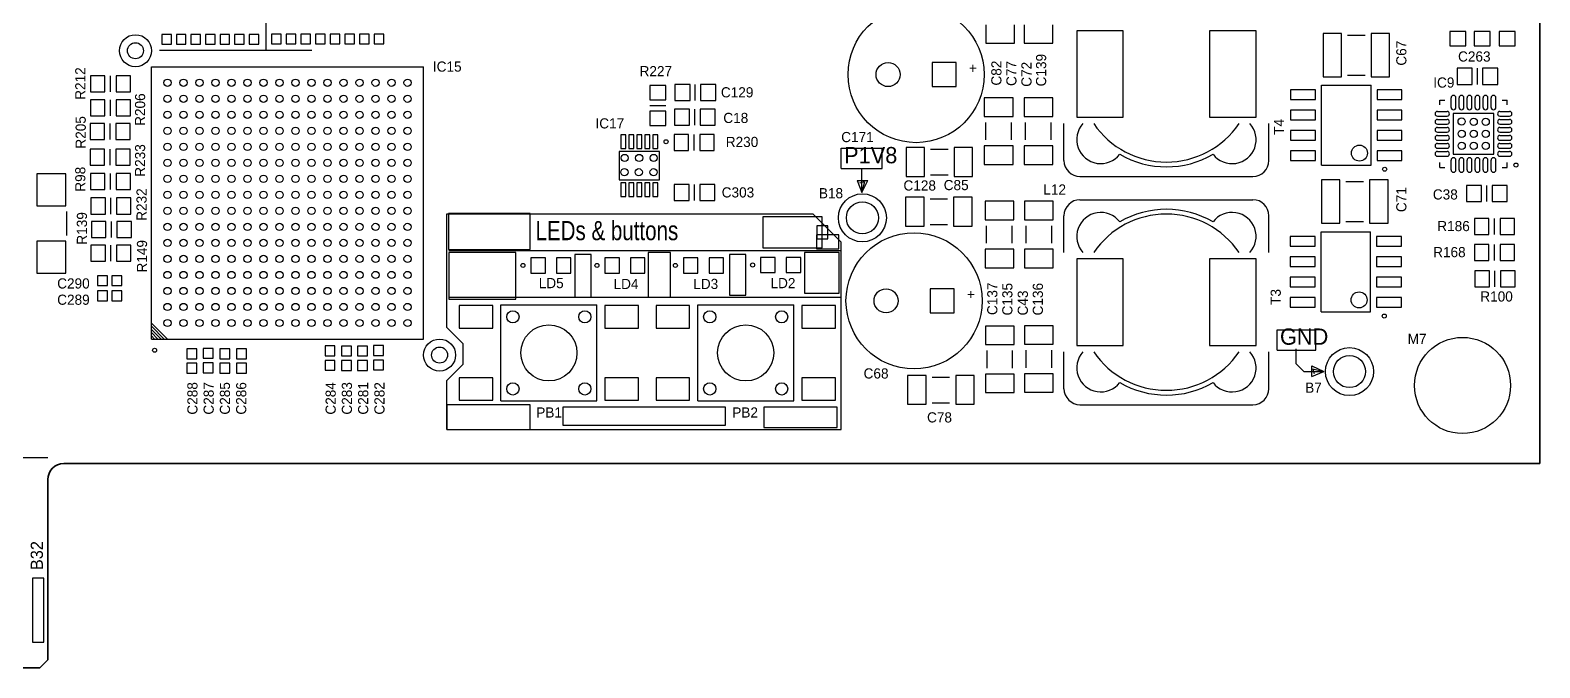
# Model space of a CAD drawing. Header units: millimetres. Extents: x -233 to 1, y -1 to 128.
# Drawn here: x -150.9 to -56.6, y 15.2 to 55 of the extents above; entities that cross this region are included whole.
import ezdxf

# ---------------------------------------------------------------- set-up
doc = ezdxf.new("R2010")
doc.units = ezdxf.units.MM
doc.header["$LTSCALE"] = 0.5
doc.layers.add('AM_2', color=141, linetype='Continuous', lineweight=35)
doc.layers.add('AM_2N', color=51, linetype='Continuous', lineweight=25)

msp = doc.modelspace()

# ---------------------------------------------------------------- linework, layer by layer
at = {"layer": 'AM_2'}
for p, q in [((-56.595, 27.961), (-56.595, 126.361)), ((-148.795, 27.961), (-56.595, 27.961)), ((-149.795, 15.711), (-149.795, 26.961)), ((-170.495, 15.211), (-150.295, 15.211)), ((-150.295, 15.211), (-149.795, 15.711))]:
    msp.add_line(p, q, dxfattribs=at)
msp.add_arc((-148.795, 26.961), 1, 90, 180, dxfattribs=at)
at = {"layer": 'AM_2N'}
for p, q in [((-136.156, 53.773), (-136.156, 60.377)), ((-142.079, 54.746), (-142.679, 54.746)), ((-142.679, 54.746), (-142.679, 54.146)), ((-142.079, 54.146), (-142.079, 54.746)), ((-141.169, 54.746), (-141.769, 54.746)), ((-141.769, 54.746), (-141.769, 54.146)), ((-141.169, 54.146), (-141.169, 54.746)), ((-140.258, 54.746), (-140.858, 54.746)), ((-140.858, 54.746), (-140.858, 54.146)), ((-140.258, 54.146), (-140.258, 54.746)), ((-139.348, 54.746), (-139.948, 54.746)), ((-139.948, 54.746), (-139.948, 54.146)), ((-139.348, 54.146), (-139.348, 54.746)), ((-138.438, 54.746), (-139.038, 54.746)), ((-139.038, 54.746), (-139.038, 54.146)), ((-138.438, 54.146), (-138.438, 54.746)), ((-137.528, 54.746), (-138.128, 54.746)), ((-138.128, 54.746), (-138.128, 54.146)), ((-137.528, 54.146), (-137.528, 54.746)), ((-136.618, 54.746), (-137.218, 54.746)), ((-137.218, 54.746), (-137.218, 54.146)), ((-136.618, 54.146), (-136.618, 54.746)), ((-135.221, 54.766), (-135.821, 54.766)), ((-135.821, 54.766), (-135.821, 54.166)), ((-135.221, 54.166), (-135.221, 54.766)), ((-134.305, 54.766), (-134.905, 54.766)), ((-134.905, 54.766), (-134.905, 54.166)), ((-134.305, 54.166), (-134.305, 54.766)), ((-133.389, 54.766), (-133.989, 54.766)), ((-133.989, 54.766), (-133.989, 54.166)), ((-133.389, 54.166), (-133.389, 54.766)), ((-132.473, 54.766), (-133.073, 54.766)), ((-133.073, 54.766), (-133.073, 54.166)), ((-132.473, 54.166), (-132.473, 54.766)), ((-131.556, 54.766), (-132.156, 54.766)), ((-132.156, 54.766), (-132.156, 54.166)), ((-131.556, 54.166), (-131.556, 54.766)), ((-130.64, 54.766), (-131.24, 54.766)), ((-131.24, 54.766), (-131.24, 54.166)), ((-130.64, 54.166), (-130.64, 54.766)), ((-129.724, 54.766), (-130.324, 54.766)), ((-130.324, 54.766), (-130.324, 54.166)), ((-129.724, 54.166), (-129.724, 54.766)), ((-128.808, 54.766), (-129.408, 54.766)), ((-129.408, 54.766), (-129.408, 54.166)), ((-128.808, 54.166), (-128.808, 54.766)), ((-91.201, 55.357), (-91.201, 54.207)), ((-89.401, 54.207), (-89.401, 55.357)), ((-88.814, 55.357), (-88.814, 54.207)), ((-87.014, 54.207), (-87.014, 55.357)), ((-82.619, 54.984), (-85.519, 54.984)), ((-85.519, 54.984), (-85.519, 49.584)), ((-82.619, 49.584), (-82.619, 54.984)), ((-74.319, 54.984), (-77.219, 54.984)), ((-77.219, 54.984), (-77.219, 49.584)), ((-74.319, 49.584), (-74.319, 54.984)), ((-68.976, 54.813), (-70.126, 54.813)), ((-70.126, 54.813), (-70.126, 52.113)), ((-68.976, 52.113), (-68.976, 54.813)), ((-68.601, 54.713), (-67.501, 54.713)), ((-65.976, 54.813), (-67.126, 54.813)), ((-67.126, 54.813), (-67.126, 52.113)), ((-65.976, 52.113), (-65.976, 54.813)), ((-61.219, 54.937), (-62.219, 54.937)), ((-62.219, 54.937), (-62.219, 54.037)), ((-61.219, 54.037), (-61.219, 54.937)), ((-59.694, 54.937), (-60.694, 54.937)), ((-60.694, 54.937), (-60.694, 54.037)), ((-59.694, 54.037), (-59.694, 54.937)), ((-58.136, 54.937), (-59.136, 54.937)), ((-59.136, 54.937), (-59.136, 54.037)), ((-58.136, 54.037), (-58.136, 54.937)), ((-142.811, 53.773), (-133.311, 53.773)), ((-142.679, 54.146), (-142.079, 54.146)), ((-141.769, 54.146), (-141.169, 54.146)), ((-140.858, 54.146), (-140.258, 54.146)), ((-139.948, 54.146), (-139.348, 54.146)), ((-139.038, 54.146), (-138.438, 54.146)), ((-138.128, 54.146), (-137.528, 54.146)), ((-137.218, 54.146), (-136.618, 54.146)), ((-135.821, 54.166), (-135.221, 54.166)), ((-134.905, 54.166), (-134.305, 54.166)), ((-133.989, 54.166), (-133.389, 54.166)), ((-133.073, 54.166), (-132.473, 54.166)), ((-132.156, 54.166), (-131.556, 54.166)), ((-131.24, 54.166), (-130.64, 54.166)), ((-130.324, 54.166), (-129.724, 54.166)), ((-129.408, 54.166), (-128.808, 54.166)), ((-91.201, 54.207), (-89.401, 54.207)), ((-88.814, 54.207), (-87.014, 54.207)), ((-62.219, 54.037), (-61.219, 54.037)), ((-60.694, 54.037), (-59.694, 54.037)), ((-59.136, 54.037), (-58.136, 54.037)), ((-93.059, 52.994), (-94.559, 52.994)), ((-94.559, 52.994), (-94.559, 51.494)), ((-93.059, 51.494), (-93.059, 52.994)), ((-147.126, 52.16), (-147.126, 51.16)), ((-146.226, 52.16), (-147.126, 52.16)), ((-146.226, 51.16), (-146.226, 52.16)), ((-145.876, 51.16), (-145.876, 52.16)), ((-145.526, 52.16), (-145.526, 51.16)), ((-144.626, 52.16), (-145.526, 52.16)), ((-144.626, 51.16), (-144.626, 52.16)), ((-143.323, 52.736), (-126.323, 52.736)), ((-143.323, 35.736), (-143.323, 52.736)), ((-126.323, 35.736), (-126.323, 52.736)), ((-70.126, 52.113), (-68.976, 52.113)), ((-68.601, 52.213), (-67.501, 52.213)), ((-67.126, 52.113), (-65.976, 52.113)), ((-61.765, 52.636), (-61.765, 51.636)), ((-60.815, 52.636), (-61.765, 52.636)), ((-60.815, 51.636), (-60.815, 52.636)), ((-60.49, 51.636), (-60.49, 52.636)), ((-60.165, 52.636), (-60.165, 51.636)), ((-59.215, 52.636), (-60.165, 52.636)), ((-59.215, 51.636), (-59.215, 52.636)), ((-147.126, 51.16), (-146.226, 51.16)), ((-145.526, 51.16), (-144.626, 51.16)), ((-111.188, 51.563), (-112.188, 51.563)), ((-112.188, 51.563), (-112.188, 50.663)), ((-111.188, 50.663), (-111.188, 51.563)), ((-109.676, 51.626), (-110.626, 51.626)), ((-110.626, 51.626), (-110.626, 50.626)), ((-109.676, 50.626), (-109.676, 51.626)), ((-109.351, 50.626), (-109.351, 51.626)), ((-108.076, 51.626), (-109.026, 51.626)), ((-109.026, 51.626), (-109.026, 50.626)), ((-108.076, 50.626), (-108.076, 51.626)), ((-94.559, 51.494), (-93.059, 51.494)), ((-70.611, 51.299), (-72.161, 51.299)), ((-72.161, 51.299), (-72.161, 50.699)), ((-70.611, 50.699), (-70.611, 51.299)), ((-70.236, 46.594), (-70.236, 51.594)), ((-70.236, 51.594), (-67.136, 51.594)), ((-67.136, 46.594), (-67.136, 51.594)), ((-65.211, 51.299), (-66.761, 51.299)), ((-66.761, 51.299), (-66.761, 50.699)), ((-65.211, 50.699), (-65.211, 51.299)), ((-61.765, 51.636), (-60.815, 51.636)), ((-60.165, 51.636), (-59.215, 51.636)), ((-146.226, 50.661), (-147.126, 50.661)), ((-147.126, 50.661), (-147.126, 49.661)), ((-146.226, 49.661), (-146.226, 50.661)), ((-145.876, 49.661), (-145.876, 50.661)), ((-144.626, 50.661), (-145.526, 50.661)), ((-145.526, 50.661), (-145.526, 49.661)), ((-144.626, 49.661), (-144.626, 50.661)), ((-112.188, 50.663), (-111.188, 50.663)), ((-112.188, 50.313), (-111.188, 50.313)), ((-109.702, 50.077), (-110.652, 50.077)), ((-110.652, 50.077), (-110.652, 49.077)), ((-110.626, 50.626), (-109.676, 50.626)), ((-109.702, 49.077), (-109.702, 50.077)), ((-109.377, 49.077), (-109.377, 50.077)), ((-108.102, 50.077), (-109.052, 50.077)), ((-109.052, 50.077), (-109.052, 49.077)), ((-109.026, 50.626), (-108.076, 50.626)), ((-108.102, 49.077), (-108.102, 50.077)), ((-89.503, 50.788), (-91.303, 50.788)), ((-91.303, 50.788), (-91.303, 49.638)), ((-89.503, 49.638), (-89.503, 50.788)), ((-87.014, 50.788), (-88.814, 50.788)), ((-88.814, 50.788), (-88.814, 49.638)), ((-87.014, 49.638), (-87.014, 50.788)), ((-72.161, 50.699), (-70.611, 50.699)), ((-70.611, 50.029), (-72.161, 50.029)), ((-72.161, 50.029), (-72.161, 49.429)), ((-70.611, 49.429), (-70.611, 50.029)), ((-66.761, 50.699), (-65.211, 50.699)), ((-65.211, 50.029), (-66.761, 50.029)), ((-66.761, 50.029), (-66.761, 49.429)), ((-65.211, 49.429), (-65.211, 50.029)), ((-62.836, 50.349), (-62.836, 50.649)), ((-62.836, 50.649), (-62.536, 50.649)), ((-62.136, 50.199), (-62.136, 50.799)), ((-61.836, 50.199), (-61.836, 50.799)), ((-61.636, 50.199), (-61.636, 50.799)), ((-61.336, 50.199), (-61.336, 50.799)), ((-61.136, 50.199), (-61.136, 50.799)), ((-60.836, 50.199), (-60.836, 50.799)), ((-60.636, 50.199), (-60.636, 50.799)), ((-60.336, 50.199), (-60.336, 50.799)), ((-60.136, 50.199), (-60.136, 50.799)), ((-59.836, 50.199), (-59.836, 50.799)), ((-59.636, 50.199), (-59.636, 50.799)), ((-59.336, 50.199), (-59.336, 50.799)), ((-58.936, 50.649), (-58.636, 50.649)), ((-58.636, 50.349), (-58.636, 50.649)), ((-146.252, 49.188), (-147.152, 49.188)), ((-147.152, 49.188), (-147.152, 48.188)), ((-147.126, 49.661), (-146.226, 49.661)), ((-146.252, 48.188), (-146.252, 49.188)), ((-145.902, 48.188), (-145.902, 49.188)), ((-144.652, 49.188), (-145.552, 49.188)), ((-145.552, 49.188), (-145.552, 48.188)), ((-145.526, 49.661), (-144.626, 49.661)), ((-144.652, 48.188), (-144.652, 49.188)), ((-111.188, 49.963), (-112.188, 49.963)), ((-112.188, 49.963), (-112.188, 49.063)), ((-112.188, 49.063), (-111.188, 49.063)), ((-111.188, 49.063), (-111.188, 49.963)), ((-110.652, 49.077), (-109.702, 49.077)), ((-109.052, 49.077), (-108.102, 49.077)), ((-91.303, 49.638), (-89.503, 49.638)), ((-91.203, 48.163), (-91.203, 49.263)), ((-89.603, 48.163), (-89.603, 49.263)), ((-88.814, 49.638), (-87.014, 49.638)), ((-88.714, 48.163), (-88.714, 49.263)), ((-87.114, 48.163), (-87.114, 49.263)), ((-86.319, 46.884), (-86.319, 49.184)), ((-85.519, 49.584), (-82.619, 49.584)), ((-77.219, 49.584), (-74.319, 49.584)), ((-73.519, 46.884), (-73.519, 49.184)), ((-72.161, 49.429), (-70.611, 49.429)), ((-66.761, 49.429), (-65.211, 49.429)), ((-62.986, 49.949), (-62.386, 49.949)), ((-62.986, 49.649), (-62.386, 49.649)), ((-62.986, 49.449), (-62.386, 49.449)), ((-62.986, 49.149), (-62.386, 49.149)), ((-59.461, 49.824), (-62.011, 49.824)), ((-62.011, 49.824), (-62.011, 47.274)), ((-59.461, 47.274), (-59.461, 49.824)), ((-59.086, 49.949), (-58.486, 49.949)), ((-59.086, 49.649), (-58.486, 49.649)), ((-59.086, 49.449), (-58.486, 49.449)), ((-59.086, 49.149), (-58.486, 49.149)), ((-147.152, 48.188), (-146.252, 48.188)), ((-145.552, 48.188), (-144.652, 48.188)), ((-113.696, 48.484), (-113.996, 48.484)), ((-113.996, 48.484), (-113.996, 47.634)), ((-113.696, 47.634), (-113.696, 48.484)), ((-113.196, 48.484), (-113.496, 48.484)), ((-113.496, 48.484), (-113.496, 47.634)), ((-113.196, 47.634), (-113.196, 48.484)), ((-112.696, 48.484), (-112.996, 48.484)), ((-112.996, 48.484), (-112.996, 47.634)), ((-112.696, 47.634), (-112.696, 48.484)), ((-112.196, 48.484), (-112.496, 48.484)), ((-112.496, 48.484), (-112.496, 47.634)), ((-112.196, 47.634), (-112.196, 48.484)), ((-111.696, 48.484), (-111.996, 48.484)), ((-111.996, 48.484), (-111.996, 47.634)), ((-111.696, 47.634), (-111.696, 48.484)), ((-109.777, 48.502), (-110.677, 48.502)), ((-110.677, 48.502), (-110.677, 47.502)), ((-109.777, 47.502), (-109.777, 48.502)), ((-109.427, 47.502), (-109.427, 48.502)), ((-108.177, 48.502), (-109.077, 48.502)), ((-109.077, 48.502), (-109.077, 47.502)), ((-108.177, 47.502), (-108.177, 48.502)), ((-70.611, 48.759), (-72.161, 48.759)), ((-72.161, 48.759), (-72.161, 48.159)), ((-72.161, 48.159), (-70.611, 48.159)), ((-70.611, 48.159), (-70.611, 48.759)), ((-65.211, 48.759), (-66.761, 48.759)), ((-66.761, 48.759), (-66.761, 48.159)), ((-66.761, 48.159), (-65.211, 48.159)), ((-65.211, 48.159), (-65.211, 48.759)), ((-62.986, 48.949), (-62.386, 48.949)), ((-62.986, 48.649), (-62.386, 48.649)), ((-62.986, 48.449), (-62.386, 48.449)), ((-62.986, 48.149), (-62.386, 48.149)), ((-59.086, 48.949), (-58.486, 48.949)), ((-59.086, 48.649), (-58.486, 48.649)), ((-59.086, 48.449), (-58.486, 48.449)), ((-59.086, 48.149), (-58.486, 48.149)), ((-146.252, 47.588), (-147.152, 47.588)), ((-147.152, 47.588), (-147.152, 46.588)), ((-146.252, 46.588), (-146.252, 47.588)), ((-145.902, 46.588), (-145.902, 47.588)), ((-144.652, 47.588), (-145.552, 47.588)), ((-145.552, 47.588), (-145.552, 46.588)), ((-144.652, 46.588), (-144.652, 47.588)), ((-114.096, 47.434), (-114.096, 45.684)), ((-111.596, 47.434), (-114.096, 47.434)), ((-113.996, 47.634), (-113.696, 47.634)), ((-113.496, 47.634), (-113.196, 47.634)), ((-112.996, 47.634), (-112.696, 47.634)), ((-112.496, 47.634), (-112.196, 47.634)), ((-111.996, 47.634), (-111.696, 47.634)), ((-111.596, 45.684), (-111.596, 47.434)), ((-110.677, 47.502), (-109.777, 47.502)), ((-109.077, 47.502), (-108.177, 47.502)), ((-100.233, 47.646), (-97.667, 47.646)), ((-100.233, 46.376), (-100.233, 47.646)), ((-97.667, 46.376), (-97.667, 47.646)), ((-95.036, 47.683), (-96.186, 47.683)), ((-96.186, 47.683), (-96.186, 45.883)), ((-95.036, 45.883), (-95.036, 47.683)), ((-94.661, 47.583), (-93.561, 47.583)), ((-92.036, 47.683), (-93.186, 47.683)), ((-93.186, 47.683), (-93.186, 45.883)), ((-92.036, 45.883), (-92.036, 47.683)), ((-89.503, 47.788), (-91.303, 47.788)), ((-91.303, 47.788), (-91.303, 46.638)), ((-89.503, 46.638), (-89.503, 47.788)), ((-87.014, 47.788), (-88.814, 47.788)), ((-88.814, 47.788), (-88.814, 46.638)), ((-87.014, 46.638), (-87.014, 47.788)), ((-70.611, 47.489), (-72.161, 47.489)), ((-72.161, 47.489), (-72.161, 46.889)), ((-70.611, 46.889), (-70.611, 47.489)), ((-65.211, 47.489), (-66.761, 47.489)), ((-66.761, 47.489), (-66.761, 46.889)), ((-65.211, 46.889), (-65.211, 47.489)), ((-62.986, 47.949), (-62.386, 47.949)), ((-62.986, 47.649), (-62.386, 47.649)), ((-62.986, 47.449), (-62.386, 47.449)), ((-62.011, 47.274), (-59.461, 47.274)), ((-59.086, 47.949), (-58.486, 47.949)), ((-59.086, 47.649), (-58.486, 47.649)), ((-59.086, 47.449), (-58.486, 47.449)), ((-147.152, 46.588), (-146.252, 46.588)), ((-145.552, 46.588), (-144.652, 46.588)), ((-100.233, 46.376), (-97.667, 46.376)), ((-98.937, 44.878), (-98.937, 46.351)), ((-91.303, 46.638), (-89.503, 46.638)), ((-88.814, 46.638), (-87.014, 46.638)), ((-72.161, 46.889), (-70.611, 46.889)), ((-70.236, 46.594), (-67.136, 46.594)), ((-66.761, 46.889), (-65.211, 46.889)), ((-62.986, 47.149), (-62.386, 47.149)), ((-62.836, 46.449), (-62.836, 46.749)), ((-62.836, 46.449), (-62.536, 46.449)), ((-62.136, 46.299), (-62.136, 46.899)), ((-61.836, 46.299), (-61.836, 46.899)), ((-61.636, 46.299), (-61.636, 46.899)), ((-61.336, 46.299), (-61.336, 46.899)), ((-61.136, 46.299), (-61.136, 46.899)), ((-60.836, 46.299), (-60.836, 46.899)), ((-60.636, 46.299), (-60.636, 46.899)), ((-60.336, 46.299), (-60.336, 46.899)), ((-60.136, 46.299), (-60.136, 46.899)), ((-59.836, 46.299), (-59.836, 46.899)), ((-59.636, 46.299), (-59.636, 46.899)), ((-59.336, 46.299), (-59.336, 46.899)), ((-59.086, 47.149), (-58.486, 47.149)), ((-58.936, 46.449), (-58.636, 46.449)), ((-58.636, 46.449), (-58.636, 46.749)), ((-148.678, 46.055), (-150.478, 46.055)), ((-150.478, 46.055), (-150.478, 44.055)), ((-148.678, 44.055), (-148.678, 46.055)), ((-146.226, 46.064), (-147.126, 46.064)), ((-147.126, 46.064), (-147.126, 45.064)), ((-146.226, 45.064), (-146.226, 46.064)), ((-145.876, 45.064), (-145.876, 46.064)), ((-144.626, 46.064), (-145.526, 46.064)), ((-145.526, 46.064), (-145.526, 45.064)), ((-144.626, 45.064), (-144.626, 46.064)), ((-114.096, 45.684), (-111.596, 45.684)), ((-113.696, 45.484), (-113.996, 45.484)), ((-113.996, 45.484), (-113.996, 44.634)), ((-113.696, 44.634), (-113.696, 45.484)), ((-113.196, 45.484), (-113.496, 45.484)), ((-113.496, 45.484), (-113.496, 44.634)), ((-113.196, 44.634), (-113.196, 45.484)), ((-112.696, 45.484), (-112.996, 45.484)), ((-112.996, 45.484), (-112.996, 44.634)), ((-112.696, 44.634), (-112.696, 45.484)), ((-112.196, 45.484), (-112.496, 45.484)), ((-112.496, 45.484), (-112.496, 44.634)), ((-112.196, 44.634), (-112.196, 45.484)), ((-111.696, 45.484), (-111.996, 45.484)), ((-111.996, 45.484), (-111.996, 44.634)), ((-111.696, 44.634), (-111.696, 45.484)), ((-109.727, 45.378), (-110.677, 45.378)), ((-110.677, 45.378), (-110.677, 44.378)), ((-109.727, 44.378), (-109.727, 45.378)), ((-109.402, 44.378), (-109.402, 45.378)), ((-108.127, 45.378), (-109.077, 45.378)), ((-109.077, 45.378), (-109.077, 44.378)), ((-108.127, 44.378), (-108.127, 45.378)), ((-99.242, 45.64), (-98.937, 44.878)), ((-99.242, 45.64), (-98.582, 45.64)), ((-99.064, 45.487), (-98.759, 45.564)), ((-98.937, 44.878), (-98.582, 45.64)), ((-98.937, 44.878), (-98.759, 45.564)), ((-96.186, 45.883), (-95.036, 45.883)), ((-94.661, 45.983), (-93.561, 45.983)), ((-93.186, 45.883), (-92.036, 45.883)), ((-85.319, 45.884), (-74.519, 45.884)), ((-69.077, 45.669), (-70.227, 45.669)), ((-70.227, 45.669), (-70.227, 42.969)), ((-69.077, 42.969), (-69.077, 45.669)), ((-68.702, 45.569), (-67.602, 45.569)), ((-66.077, 45.669), (-67.227, 45.669)), ((-67.227, 45.669), (-67.227, 42.969)), ((-66.077, 42.969), (-66.077, 45.669)), ((-61.181, 45.32), (-61.181, 44.32)), ((-60.231, 45.32), (-61.181, 45.32)), ((-60.231, 44.32), (-60.231, 45.32)), ((-59.906, 44.32), (-59.906, 45.32)), ((-59.581, 45.32), (-59.581, 44.32)), ((-58.631, 45.32), (-59.581, 45.32)), ((-58.631, 44.32), (-58.631, 45.32)), ((-147.126, 45.064), (-146.226, 45.064)), ((-146.201, 44.54), (-147.101, 44.54)), ((-147.101, 44.54), (-147.101, 43.54)), ((-146.201, 43.54), (-146.201, 44.54)), ((-145.851, 43.54), (-145.851, 44.54)), ((-145.526, 45.064), (-144.626, 45.064)), ((-144.601, 44.54), (-145.501, 44.54)), ((-145.501, 44.54), (-145.501, 43.54)), ((-144.601, 43.54), (-144.601, 44.54)), ((-113.996, 44.634), (-113.696, 44.634)), ((-113.496, 44.634), (-113.196, 44.634)), ((-112.996, 44.634), (-112.696, 44.634)), ((-112.496, 44.634), (-112.196, 44.634)), ((-111.996, 44.634), (-111.696, 44.634)), ((-110.677, 44.378), (-109.727, 44.378)), ((-109.077, 44.378), (-108.127, 44.378)), ((-95.062, 44.584), (-96.212, 44.584)), ((-96.212, 44.584), (-96.212, 42.784)), ((-95.062, 42.784), (-95.062, 44.584)), ((-94.687, 44.484), (-93.587, 44.484)), ((-92.062, 44.584), (-93.212, 44.584)), ((-93.212, 44.584), (-93.212, 42.784)), ((-92.062, 42.784), (-92.062, 44.584)), ((-91.252, 44.337), (-91.252, 43.187)), ((-89.452, 44.337), (-91.252, 44.337)), ((-89.452, 43.187), (-89.452, 44.337)), ((-88.788, 44.337), (-88.788, 43.187)), ((-86.988, 44.337), (-88.788, 44.337)), ((-86.988, 43.187), (-86.988, 44.337)), ((-85.319, 44.434), (-74.519, 44.434)), ((-150.478, 44.055), (-148.678, 44.055)), ((-148.618, 42.205), (-148.618, 43.705)), ((-147.101, 43.54), (-146.201, 43.54)), ((-145.501, 43.54), (-144.601, 43.54)), ((-124.871, 43.557), (-102.011, 43.557)), ((-124.871, 41.652), (-124.871, 43.557)), ((-124.769, 43.582), (-124.769, 41.322)), ((-119.664, 43.582), (-124.769, 43.582)), ((-119.664, 41.322), (-119.664, 43.582)), ((-102.011, 43.557), (-101.325, 42.871)), ((-101.884, 43.43), (-100.233, 41.779)), ((-86.319, 41.134), (-86.319, 43.434)), ((-73.519, 41.134), (-73.519, 43.434)), ((-61.181, 44.32), (-60.231, 44.32)), ((-59.581, 44.32), (-58.631, 44.32)), ((-146.176, 43.066), (-147.076, 43.066)), ((-147.076, 43.066), (-147.076, 42.066)), ((-146.176, 42.066), (-146.176, 43.066)), ((-145.826, 42.066), (-145.826, 43.066)), ((-144.576, 43.066), (-145.476, 43.066)), ((-145.476, 43.066), (-145.476, 42.066)), ((-144.576, 42.066), (-144.576, 43.066)), ((-105.135, 43.354), (-105.135, 41.423)), ((-101.426, 43.354), (-105.135, 43.354)), ((-101.757, 42.795), (-101.757, 41.982)), ((-101.071, 42.795), (-101.757, 42.795)), ((-101.426, 41.423), (-101.426, 43.354)), ((-101.071, 41.982), (-101.071, 42.795)), ((-96.212, 42.784), (-95.062, 42.784)), ((-94.687, 42.884), (-93.587, 42.884)), ((-93.212, 42.784), (-92.062, 42.784)), ((-91.252, 43.187), (-89.452, 43.187)), ((-91.152, 41.712), (-91.152, 42.812)), ((-89.552, 41.712), (-89.552, 42.812)), ((-88.788, 43.187), (-86.988, 43.187)), ((-88.688, 41.712), (-88.688, 42.812)), ((-87.088, 41.712), (-87.088, 42.812)), ((-70.227, 42.969), (-69.077, 42.969)), ((-68.702, 43.069), (-67.602, 43.069)), ((-67.227, 42.969), (-66.077, 42.969)), ((-59.769, 43.262), (-60.669, 43.262)), ((-60.669, 43.262), (-60.669, 42.262)), ((-59.769, 42.262), (-59.769, 43.262)), ((-59.419, 42.262), (-59.419, 43.262)), ((-58.169, 43.262), (-59.069, 43.262)), ((-59.069, 43.262), (-59.069, 42.262)), ((-58.169, 42.262), (-58.169, 43.262)), ((-148.678, 41.855), (-150.478, 41.855)), ((-150.478, 41.855), (-150.478, 39.855)), ((-148.678, 39.855), (-148.678, 41.855)), ((-146.201, 41.593), (-147.101, 41.593)), ((-147.101, 41.593), (-147.101, 40.593)), ((-147.076, 42.066), (-146.176, 42.066)), ((-146.201, 40.593), (-146.201, 41.593)), ((-145.851, 40.593), (-145.851, 41.593)), ((-144.601, 41.593), (-145.501, 41.593)), ((-145.501, 41.593), (-145.501, 40.593)), ((-145.476, 42.066), (-144.576, 42.066)), ((-144.601, 40.593), (-144.601, 41.593)), ((-124.871, 36.445), (-124.871, 41.652)), ((-101.782, 42.236), (-101.782, 41.373)), ((-100.385, 42.236), (-101.782, 42.236)), ((-101.757, 41.982), (-101.071, 41.982)), ((-100.385, 41.373), (-100.385, 42.236)), ((-100.233, 38.477), (-100.233, 41.779)), ((-70.636, 42.13), (-72.186, 42.13)), ((-72.186, 42.13), (-72.186, 41.53)), ((-72.186, 41.53), (-70.636, 41.53)), ((-70.636, 41.53), (-70.636, 42.13)), ((-70.261, 37.425), (-70.261, 42.425)), ((-70.261, 42.425), (-67.161, 42.425)), ((-67.161, 37.425), (-67.161, 42.425)), ((-65.236, 42.13), (-66.786, 42.13)), ((-66.786, 42.13), (-66.786, 41.53)), ((-66.786, 41.53), (-65.236, 41.53)), ((-65.236, 41.53), (-65.236, 42.13)), ((-60.669, 42.262), (-59.769, 42.262)), ((-60.669, 41.637), (-60.669, 40.637)), ((-59.769, 41.637), (-60.669, 41.637)), ((-59.769, 40.637), (-59.769, 41.637)), ((-59.419, 40.637), (-59.419, 41.637)), ((-59.069, 42.262), (-58.169, 42.262)), ((-59.069, 41.637), (-59.069, 40.637)), ((-58.169, 41.637), (-59.069, 41.637)), ((-58.169, 40.637), (-58.169, 41.637)), ((-147.101, 40.593), (-146.201, 40.593)), ((-145.501, 40.593), (-144.601, 40.593)), ((-124.769, 41.322), (-119.664, 41.322)), ((-124.744, 41.271), (-100.233, 41.271)), ((-124.744, 41.144), (-124.744, 38.223)), ((-120.553, 41.144), (-124.744, 41.144)), ((-120.553, 38.223), (-120.553, 41.144)), ((-118.718, 40.806), (-119.618, 40.806)), ((-119.618, 40.806), (-119.618, 39.856)), ((-118.718, 39.856), (-118.718, 40.806)), ((-117.118, 40.806), (-118.018, 40.806)), ((-118.018, 40.806), (-118.018, 39.856)), ((-117.118, 39.856), (-117.118, 40.806)), ((-116.87, 41.017), (-116.87, 38.35)), ((-115.854, 41.017), (-116.87, 41.017)), ((-115.854, 38.35), (-115.854, 41.017)), ((-114.095, 40.806), (-114.995, 40.806)), ((-114.995, 40.806), (-114.995, 39.856)), ((-114.095, 39.856), (-114.095, 40.806)), ((-112.495, 40.806), (-113.395, 40.806)), ((-113.395, 40.806), (-113.395, 39.856)), ((-112.495, 39.856), (-112.495, 40.806)), ((-112.298, 41.144), (-112.298, 38.35)), ((-110.901, 41.144), (-112.298, 41.144)), ((-110.901, 38.35), (-110.901, 41.144)), ((-109.193, 40.806), (-110.093, 40.806)), ((-110.093, 40.806), (-110.093, 39.856)), ((-109.193, 39.856), (-109.193, 40.806)), ((-107.593, 40.806), (-108.493, 40.806)), ((-108.493, 40.806), (-108.493, 39.856)), ((-107.593, 39.856), (-107.593, 40.806)), ((-107.218, 41.017), (-107.218, 38.477)), ((-106.202, 41.017), (-107.218, 41.017)), ((-106.202, 38.477), (-106.202, 41.017)), ((-104.367, 40.832), (-105.267, 40.832)), ((-105.267, 40.832), (-105.267, 39.882)), ((-105.135, 41.423), (-101.426, 41.423)), ((-104.367, 39.882), (-104.367, 40.832)), ((-102.767, 40.832), (-103.667, 40.832)), ((-103.667, 40.832), (-103.667, 39.882)), ((-102.767, 39.882), (-102.767, 40.832)), ((-102.519, 41.144), (-102.519, 38.604)), ((-100.36, 41.144), (-102.519, 41.144)), ((-101.782, 41.373), (-100.385, 41.373)), ((-100.36, 38.604), (-100.36, 41.144)), ((-91.252, 41.337), (-91.252, 40.187)), ((-89.452, 41.337), (-91.252, 41.337)), ((-89.452, 40.187), (-89.452, 41.337)), ((-88.788, 41.337), (-88.788, 40.187)), ((-86.988, 41.337), (-88.788, 41.337)), ((-86.988, 40.187), (-86.988, 41.337)), ((-82.619, 40.734), (-85.519, 40.734)), ((-85.519, 40.734), (-85.519, 35.334)), ((-82.619, 35.334), (-82.619, 40.734)), ((-74.319, 40.734), (-77.219, 40.734)), ((-77.219, 40.734), (-77.219, 35.334)), ((-74.319, 35.334), (-74.319, 40.734)), ((-70.636, 40.86), (-72.186, 40.86)), ((-72.186, 40.86), (-72.186, 40.26)), ((-70.636, 40.26), (-70.636, 40.86)), ((-65.236, 40.86), (-66.786, 40.86)), ((-66.786, 40.86), (-66.786, 40.26)), ((-65.236, 40.26), (-65.236, 40.86)), ((-60.669, 40.637), (-59.769, 40.637)), ((-59.069, 40.637), (-58.169, 40.637)), ((-150.478, 39.855), (-148.678, 39.855)), ((-146.693, 39.69), (-146.693, 39.07)), ((-146.073, 39.69), (-146.693, 39.69)), ((-146.073, 39.07), (-146.073, 39.69)), ((-145.793, 39.69), (-145.793, 39.07)), ((-145.173, 39.69), (-145.793, 39.69)), ((-145.173, 39.07), (-145.173, 39.69)), ((-119.618, 39.856), (-118.718, 39.856)), ((-118.018, 39.856), (-117.118, 39.856)), ((-114.995, 39.856), (-114.095, 39.856)), ((-113.395, 39.856), (-112.495, 39.856)), ((-110.093, 39.856), (-109.193, 39.856)), ((-108.493, 39.856), (-107.593, 39.856)), ((-105.267, 39.882), (-104.367, 39.882)), ((-103.667, 39.882), (-102.767, 39.882)), ((-91.252, 40.187), (-89.452, 40.187)), ((-88.788, 40.187), (-86.988, 40.187)), ((-72.186, 40.26), (-70.636, 40.26)), ((-66.786, 40.26), (-65.236, 40.26)), ((-60.644, 39.987), (-60.644, 38.987)), ((-59.744, 39.987), (-60.644, 39.987)), ((-59.744, 38.987), (-59.744, 39.987)), ((-59.394, 38.987), (-59.394, 39.987)), ((-59.044, 39.987), (-59.044, 38.987)), ((-58.144, 39.987), (-59.044, 39.987)), ((-58.144, 38.987), (-58.144, 39.987)), ((-146.693, 39.07), (-146.073, 39.07)), ((-146.693, 38.74), (-146.693, 38.12)), ((-146.073, 38.74), (-146.693, 38.74)), ((-146.073, 38.12), (-146.073, 38.74)), ((-145.793, 39.07), (-145.173, 39.07)), ((-145.793, 38.74), (-145.793, 38.12)), ((-145.173, 38.74), (-145.793, 38.74)), ((-145.173, 38.12), (-145.173, 38.74)), ((-93.186, 38.871), (-94.686, 38.871)), ((-94.686, 38.871), (-94.686, 37.371)), ((-93.186, 37.371), (-93.186, 38.871)), ((-70.636, 39.59), (-72.186, 39.59)), ((-72.186, 39.59), (-72.186, 38.99)), ((-72.186, 38.99), (-70.636, 38.99)), ((-70.636, 38.99), (-70.636, 39.59)), ((-65.236, 39.59), (-66.786, 39.59)), ((-66.786, 39.59), (-66.786, 38.99)), ((-66.786, 38.99), (-65.236, 38.99)), ((-65.236, 38.99), (-65.236, 39.59)), ((-60.644, 38.987), (-59.744, 38.987)), ((-59.044, 38.987), (-58.144, 38.987)), ((-146.693, 38.12), (-146.073, 38.12)), ((-145.793, 38.12), (-145.173, 38.12)), ((-124.744, 38.35), (-100.233, 38.35)), ((-124.744, 38.223), (-120.553, 38.223)), ((-121.995, 37.82), (-124.095, 37.82)), ((-124.095, 37.82), (-124.095, 36.42)), ((-121.995, 36.42), (-121.995, 37.82)), ((-121.495, 31.87), (-121.495, 37.87)), ((-121.495, 37.87), (-115.495, 37.87)), ((-116.87, 38.35), (-115.854, 38.35)), ((-115.495, 31.87), (-115.495, 37.87)), ((-112.895, 37.82), (-114.995, 37.82)), ((-114.995, 37.82), (-114.995, 36.42)), ((-112.895, 36.42), (-112.895, 37.82)), ((-112.298, 38.35), (-110.901, 38.35)), ((-109.702, 37.82), (-111.802, 37.82)), ((-111.802, 37.82), (-111.802, 36.42)), ((-109.702, 36.42), (-109.702, 37.82)), ((-109.202, 31.87), (-109.202, 37.87)), ((-109.202, 37.87), (-103.202, 37.87)), ((-107.218, 38.477), (-106.202, 38.477)), ((-103.202, 31.87), (-103.202, 37.87)), ((-100.602, 37.82), (-102.702, 37.82)), ((-102.702, 37.82), (-102.702, 36.42)), ((-102.519, 38.604), (-100.36, 38.604)), ((-100.602, 36.42), (-100.602, 37.82)), ((-100.233, 31.365), (-100.233, 38.604)), ((-70.636, 38.32), (-72.186, 38.32)), ((-72.186, 38.32), (-72.186, 37.72)), ((-70.636, 37.72), (-70.636, 38.32)), ((-65.236, 38.32), (-66.786, 38.32)), ((-66.786, 38.32), (-66.786, 37.72)), ((-65.236, 37.72), (-65.236, 38.32)), ((-94.686, 37.371), (-93.186, 37.371)), ((-72.186, 37.72), (-70.636, 37.72)), ((-70.261, 37.425), (-67.161, 37.425)), ((-66.786, 37.72), (-65.236, 37.72)), ((-143.323, 36.736), (-142.323, 35.736)), ((-143.323, 36.536), (-142.523, 35.736)), ((-143.323, 36.336), (-142.723, 35.736)), ((-143.323, 36.136), (-142.923, 35.736)), ((-143.323, 35.936), (-143.123, 35.736)), ((-124.871, 36.445), (-123.855, 35.429)), ((-124.095, 36.42), (-121.995, 36.42)), ((-114.995, 36.42), (-112.895, 36.42)), ((-111.802, 36.42), (-109.702, 36.42)), ((-102.702, 36.42), (-100.602, 36.42)), ((-89.427, 36.539), (-91.227, 36.539)), ((-91.227, 36.539), (-91.227, 35.389)), ((-89.427, 35.389), (-89.427, 36.539)), ((-86.988, 36.564), (-88.788, 36.564)), ((-88.788, 36.564), (-88.788, 35.414)), ((-86.988, 35.414), (-86.988, 36.564)), ((-73.004, 35.048), (-73.004, 36.318)), ((-73.004, 36.318), (-70.591, 36.318)), ((-70.591, 35.048), (-70.591, 36.318)), ((-143.323, 35.736), (-126.323, 35.736)), ((-140.494, 35.127), (-141.114, 35.127)), ((-141.114, 35.127), (-141.114, 34.507)), ((-140.494, 34.507), (-140.494, 35.127)), ((-139.478, 35.153), (-140.098, 35.153)), ((-140.098, 35.153), (-140.098, 34.533)), ((-139.478, 34.533), (-139.478, 35.153)), ((-138.437, 35.127), (-139.057, 35.127)), ((-139.057, 35.127), (-139.057, 34.507)), ((-138.437, 34.507), (-138.437, 35.127)), ((-137.395, 35.127), (-138.015, 35.127)), ((-138.015, 35.127), (-138.015, 34.507)), ((-137.395, 34.507), (-137.395, 35.127)), ((-131.858, 35.305), (-132.478, 35.305)), ((-132.478, 35.305), (-132.478, 34.685)), ((-131.858, 34.685), (-131.858, 35.305)), ((-130.834, 35.3), (-131.454, 35.3)), ((-131.454, 35.3), (-131.454, 34.68)), ((-130.834, 34.68), (-130.834, 35.3)), ((-129.826, 35.298), (-130.446, 35.298)), ((-130.446, 35.298), (-130.446, 34.678)), ((-129.826, 34.678), (-129.826, 35.298)), ((-128.828, 35.325), (-129.448, 35.325)), ((-129.448, 35.325), (-129.448, 34.705)), ((-128.828, 34.705), (-128.828, 35.325)), ((-123.855, 34.159), (-123.855, 35.429)), ((-91.227, 35.389), (-89.427, 35.389)), ((-91.127, 33.914), (-91.127, 35.014)), ((-89.527, 33.914), (-89.527, 35.014)), ((-88.788, 35.414), (-86.988, 35.414)), ((-88.688, 33.939), (-88.688, 35.039)), ((-87.088, 33.939), (-87.088, 35.039)), ((-86.319, 32.634), (-86.319, 34.934)), ((-85.519, 35.334), (-82.619, 35.334)), ((-77.219, 35.334), (-74.319, 35.334)), ((-73.519, 32.634), (-73.519, 34.934)), ((-73.004, 35.048), (-70.591, 35.048)), ((-71.81, 34.184), (-71.81, 35.124)), ((-141.114, 34.507), (-140.494, 34.507)), ((-140.494, 34.227), (-141.114, 34.227)), ((-141.114, 34.227), (-141.114, 33.607)), ((-140.494, 33.607), (-140.494, 34.227)), ((-140.098, 34.533), (-139.478, 34.533)), ((-139.478, 34.253), (-140.098, 34.253)), ((-140.098, 34.253), (-140.098, 33.633)), ((-139.478, 33.633), (-139.478, 34.253)), ((-139.057, 34.507), (-138.437, 34.507)), ((-138.437, 34.227), (-139.057, 34.227)), ((-139.057, 34.227), (-139.057, 33.607)), ((-138.437, 33.607), (-138.437, 34.227)), ((-138.015, 34.507), (-137.395, 34.507)), ((-137.395, 34.227), (-138.015, 34.227)), ((-138.015, 34.227), (-138.015, 33.607)), ((-137.395, 33.607), (-137.395, 34.227)), ((-132.478, 34.685), (-131.858, 34.685)), ((-131.858, 34.405), (-132.478, 34.405)), ((-132.478, 34.405), (-132.478, 33.785)), ((-131.858, 33.785), (-131.858, 34.405)), ((-131.454, 34.68), (-130.834, 34.68)), ((-130.834, 34.4), (-131.454, 34.4)), ((-131.454, 34.4), (-131.454, 33.78)), ((-130.834, 33.78), (-130.834, 34.4)), ((-130.446, 34.678), (-129.826, 34.678)), ((-129.826, 34.398), (-130.446, 34.398)), ((-130.446, 34.398), (-130.446, 33.778)), ((-129.826, 33.778), (-129.826, 34.398)), ((-129.448, 34.705), (-128.828, 34.705)), ((-128.828, 34.425), (-129.448, 34.425)), ((-129.448, 34.425), (-129.448, 33.805)), ((-128.828, 33.805), (-128.828, 34.425)), ((-124.871, 33.143), (-123.855, 34.159)), ((-71.81, 34.184), (-71.327, 33.702)), ((-70.845, 34.057), (-70.083, 33.702)), ((-70.845, 33.397), (-70.845, 34.057)), ((-141.114, 33.607), (-140.494, 33.607)), ((-140.098, 33.633), (-139.478, 33.633)), ((-139.057, 33.607), (-138.437, 33.607)), ((-138.015, 33.607), (-137.395, 33.607)), ((-132.478, 33.785), (-131.858, 33.785)), ((-131.454, 33.78), (-130.834, 33.78)), ((-130.446, 33.778), (-129.826, 33.778)), ((-129.448, 33.805), (-128.828, 33.805)), ((-124.871, 30.095), (-124.871, 33.143)), ((-121.995, 33.32), (-124.095, 33.32)), ((-124.095, 33.32), (-124.095, 31.92)), ((-121.995, 31.92), (-121.995, 33.32)), ((-112.895, 33.32), (-114.995, 33.32)), ((-114.995, 33.32), (-114.995, 31.92)), ((-112.895, 31.92), (-112.895, 33.32)), ((-109.702, 33.32), (-111.802, 33.32)), ((-111.802, 33.32), (-111.802, 31.92)), ((-109.702, 31.92), (-109.702, 33.32)), ((-100.602, 33.32), (-102.702, 33.32)), ((-102.702, 33.32), (-102.702, 31.92)), ((-100.602, 31.92), (-100.602, 33.32)), ((-94.935, 33.459), (-96.085, 33.459)), ((-96.085, 33.459), (-96.085, 31.659)), ((-94.935, 31.659), (-94.935, 33.459)), ((-94.56, 33.359), (-93.46, 33.359)), ((-91.935, 33.459), (-93.085, 33.459)), ((-93.085, 33.459), (-93.085, 31.659)), ((-91.935, 31.659), (-91.935, 33.459)), ((-89.427, 33.539), (-91.227, 33.539)), ((-91.227, 33.539), (-91.227, 32.389)), ((-89.427, 32.389), (-89.427, 33.539)), ((-86.988, 33.564), (-88.788, 33.564)), ((-88.788, 33.564), (-88.788, 32.414)), ((-86.988, 32.414), (-86.988, 33.564)), ((-71.327, 33.702), (-70.083, 33.702)), ((-70.845, 33.397), (-70.083, 33.702)), ((-70.769, 33.88), (-70.083, 33.702)), ((-70.769, 33.88), (-70.692, 33.575)), ((-91.227, 32.389), (-89.427, 32.389)), ((-88.788, 32.414), (-86.988, 32.414)), ((-124.871, 31.619), (-124.871, 30.095)), ((-119.664, 31.619), (-124.871, 31.619)), ((-124.095, 31.92), (-121.995, 31.92)), ((-121.495, 31.87), (-115.495, 31.87)), ((-119.664, 30.095), (-119.664, 31.619)), ((-117.632, 31.492), (-117.632, 30.349)), ((-107.472, 31.492), (-117.632, 31.492)), ((-114.995, 31.92), (-112.895, 31.92)), ((-111.802, 31.92), (-109.702, 31.92)), ((-109.202, 31.87), (-103.202, 31.87)), ((-107.472, 30.349), (-107.472, 31.492)), ((-105.059, 31.492), (-105.059, 30.222)), ((-100.487, 31.492), (-105.059, 31.492)), ((-102.702, 31.92), (-100.602, 31.92)), ((-100.487, 30.222), (-100.487, 31.492)), ((-100.233, 30.095), (-100.233, 31.365)), ((-96.085, 31.659), (-94.935, 31.659)), ((-94.56, 31.759), (-93.46, 31.759)), ((-93.085, 31.659), (-91.935, 31.659)), ((-85.319, 31.634), (-74.519, 31.634)), ((-117.632, 30.349), (-107.472, 30.349)), ((-105.059, 30.222), (-100.487, 30.222)), ((-124.871, 30.095), (-124.363, 30.095)), ((-124.871, 30.095), (-119.664, 30.095)), ((-124.363, 30.095), (-100.233, 30.095)), ((-195.744, 28.348), (-149.795, 28.348)), ((-150.744, 20.814), (-150.744, 16.814)), ((-150.044, 20.814), (-150.744, 20.814)), ((-150.044, 16.814), (-150.044, 20.814)), ((-150.744, 16.814), (-150.044, 16.814))]:
    msp.add_line(p, q, dxfattribs=at)
for centre, radius in [((-95.559, 52.244), 4.25), ((-144.323, 53.736), 1), ((-144.323, 53.736), 0.5), ((-97.309, 52.244), 0.75), ((-142.323, 51.736), 0.225), ((-141.323, 51.736), 0.225), ((-140.323, 51.736), 0.225), ((-139.323, 51.736), 0.225), ((-138.323, 51.736), 0.225), ((-137.323, 51.736), 0.225), ((-136.323, 51.736), 0.225), ((-135.323, 51.736), 0.225), ((-134.323, 51.736), 0.225), ((-133.323, 51.736), 0.225), ((-132.323, 51.736), 0.225), ((-131.323, 51.736), 0.225), ((-130.323, 51.736), 0.225), ((-129.323, 51.736), 0.225), ((-128.323, 51.736), 0.225), ((-127.323, 51.736), 0.225), ((-142.323, 50.736), 0.225), ((-141.323, 50.736), 0.225), ((-140.323, 50.736), 0.225), ((-139.323, 50.736), 0.225), ((-138.323, 50.736), 0.225), ((-137.323, 50.736), 0.225), ((-136.323, 50.736), 0.225), ((-135.323, 50.736), 0.225), ((-134.323, 50.736), 0.225), ((-133.323, 50.736), 0.225), ((-132.323, 50.736), 0.225), ((-131.323, 50.736), 0.225), ((-130.323, 50.736), 0.225), ((-129.323, 50.736), 0.225), ((-128.323, 50.736), 0.225), ((-127.323, 50.736), 0.225), ((-142.323, 49.736), 0.225), ((-141.323, 49.736), 0.225), ((-140.323, 49.736), 0.225), ((-139.323, 49.736), 0.225), ((-138.323, 49.736), 0.225), ((-137.323, 49.736), 0.225), ((-136.323, 49.736), 0.225), ((-135.323, 49.736), 0.225), ((-134.323, 49.736), 0.225), ((-133.323, 49.736), 0.225), ((-132.323, 49.736), 0.225), ((-131.323, 49.736), 0.225), ((-130.323, 49.736), 0.225), ((-129.323, 49.736), 0.225), ((-128.323, 49.736), 0.225), ((-127.323, 49.736), 0.225), ((-61.48, 49.316), 0.225), ((-60.724, 49.295), 0.225), ((-59.974, 49.295), 0.225), ((-142.323, 48.736), 0.225), ((-141.323, 48.736), 0.225), ((-140.323, 48.736), 0.225), ((-139.323, 48.736), 0.225), ((-138.323, 48.736), 0.225), ((-137.323, 48.736), 0.225), ((-136.323, 48.736), 0.225), ((-135.323, 48.736), 0.225), ((-134.323, 48.736), 0.225), ((-133.323, 48.736), 0.225), ((-132.323, 48.736), 0.225), ((-131.323, 48.736), 0.225), ((-130.323, 48.736), 0.225), ((-129.323, 48.736), 0.225), ((-128.323, 48.736), 0.225), ((-127.323, 48.736), 0.225), ((-111.178, 48.053), 0.125), ((-61.474, 48.545), 0.225), ((-60.724, 48.545), 0.225), ((-59.974, 48.545), 0.225), ((-142.323, 47.736), 0.225), ((-141.323, 47.736), 0.225), ((-140.323, 47.736), 0.225), ((-139.323, 47.736), 0.225), ((-138.323, 47.736), 0.225), ((-137.323, 47.736), 0.225), ((-136.323, 47.736), 0.225), ((-135.323, 47.736), 0.225), ((-134.323, 47.736), 0.225), ((-133.323, 47.736), 0.225), ((-132.323, 47.736), 0.225), ((-131.323, 47.736), 0.225), ((-130.323, 47.736), 0.225), ((-129.323, 47.736), 0.225), ((-128.323, 47.736), 0.225), ((-127.323, 47.736), 0.225), ((-113.762, 47.038), 0.225), ((-112.856, 47.038), 0.225), ((-111.95, 47.038), 0.225), ((-67.861, 47.344), 0.5), ((-61.474, 47.795), 0.225), ((-60.724, 47.795), 0.225), ((-59.974, 47.795), 0.225), ((-142.323, 46.736), 0.225), ((-141.323, 46.736), 0.225), ((-140.323, 46.736), 0.225), ((-139.323, 46.736), 0.225), ((-138.323, 46.736), 0.225), ((-137.323, 46.736), 0.225), ((-136.323, 46.736), 0.225), ((-135.323, 46.736), 0.225), ((-134.323, 46.736), 0.225), ((-133.323, 46.736), 0.225), ((-132.323, 46.736), 0.225), ((-131.323, 46.736), 0.225), ((-130.323, 46.736), 0.225), ((-129.323, 46.736), 0.225), ((-128.323, 46.736), 0.225), ((-127.323, 46.736), 0.225), ((-113.778, 46.153), 0.225), ((-112.881, 46.149), 0.225), ((-111.958, 46.149), 0.225), ((-66.286, 46.339), 0.125), ((-58.086, 46.599), 0.125), ((-142.323, 45.736), 0.225), ((-141.323, 45.736), 0.225), ((-140.323, 45.736), 0.225), ((-139.323, 45.736), 0.225), ((-138.323, 45.736), 0.225), ((-137.323, 45.736), 0.225), ((-136.323, 45.736), 0.225), ((-135.323, 45.736), 0.225), ((-134.323, 45.736), 0.225), ((-133.323, 45.736), 0.225), ((-132.323, 45.736), 0.225), ((-131.323, 45.736), 0.225), ((-130.323, 45.736), 0.225), ((-129.323, 45.736), 0.225), ((-128.323, 45.736), 0.225), ((-127.323, 45.736), 0.225), ((-142.323, 44.736), 0.225), ((-141.323, 44.736), 0.225), ((-140.323, 44.736), 0.225), ((-139.323, 44.736), 0.225), ((-138.323, 44.736), 0.225), ((-137.323, 44.736), 0.225), ((-136.323, 44.736), 0.225), ((-135.323, 44.736), 0.225), ((-134.323, 44.736), 0.225), ((-133.323, 44.736), 0.225), ((-132.323, 44.736), 0.225), ((-131.323, 44.736), 0.225), ((-130.323, 44.736), 0.225), ((-129.323, 44.736), 0.225), ((-128.323, 44.736), 0.225), ((-127.323, 44.736), 0.225), ((-98.912, 43.303), 1.5), ((-142.323, 43.736), 0.225), ((-141.323, 43.736), 0.225), ((-140.323, 43.736), 0.225), ((-139.323, 43.736), 0.225), ((-138.323, 43.736), 0.225), ((-137.323, 43.736), 0.225), ((-136.323, 43.736), 0.225), ((-135.323, 43.736), 0.225), ((-134.323, 43.736), 0.225), ((-133.323, 43.736), 0.225), ((-132.323, 43.736), 0.225), ((-131.323, 43.736), 0.225), ((-130.323, 43.736), 0.225), ((-129.323, 43.736), 0.225), ((-128.323, 43.736), 0.225), ((-127.323, 43.736), 0.225), ((-98.912, 43.303), 1), ((-142.323, 42.736), 0.225), ((-141.323, 42.736), 0.225), ((-140.323, 42.736), 0.225), ((-139.323, 42.736), 0.225), ((-138.323, 42.736), 0.225), ((-137.323, 42.736), 0.225), ((-136.323, 42.736), 0.225), ((-135.323, 42.736), 0.225), ((-134.323, 42.736), 0.225), ((-133.323, 42.736), 0.225), ((-132.323, 42.736), 0.225), ((-131.323, 42.736), 0.225), ((-130.323, 42.736), 0.225), ((-129.323, 42.736), 0.225), ((-128.323, 42.736), 0.225), ((-127.323, 42.736), 0.225), ((-142.323, 41.736), 0.225), ((-141.323, 41.736), 0.225), ((-140.323, 41.736), 0.225), ((-139.323, 41.736), 0.225), ((-138.323, 41.736), 0.225), ((-137.323, 41.736), 0.225), ((-136.323, 41.736), 0.225), ((-135.323, 41.736), 0.225), ((-134.323, 41.736), 0.225), ((-133.323, 41.736), 0.225), ((-132.323, 41.736), 0.225), ((-131.323, 41.736), 0.225), ((-130.323, 41.736), 0.225), ((-129.323, 41.736), 0.225), ((-128.323, 41.736), 0.225), ((-127.323, 41.736), 0.225), ((-95.686, 38.121), 4.25), ((-142.323, 40.736), 0.225), ((-141.323, 40.736), 0.225), ((-140.323, 40.736), 0.225), ((-139.323, 40.736), 0.225), ((-138.323, 40.736), 0.225), ((-137.323, 40.736), 0.225), ((-136.323, 40.736), 0.225), ((-135.323, 40.736), 0.225), ((-134.323, 40.736), 0.225), ((-133.323, 40.736), 0.225), ((-132.323, 40.736), 0.225), ((-131.323, 40.736), 0.225), ((-130.323, 40.736), 0.225), ((-129.323, 40.736), 0.225), ((-128.323, 40.736), 0.225), ((-127.323, 40.736), 0.225), ((-142.323, 39.736), 0.225), ((-141.323, 39.736), 0.225), ((-140.323, 39.736), 0.225), ((-139.323, 39.736), 0.225), ((-138.323, 39.736), 0.225), ((-137.323, 39.736), 0.225), ((-136.323, 39.736), 0.225), ((-135.323, 39.736), 0.225), ((-134.323, 39.736), 0.225), ((-133.323, 39.736), 0.225), ((-132.323, 39.736), 0.225), ((-131.323, 39.736), 0.225), ((-130.323, 39.736), 0.225), ((-129.323, 39.736), 0.225), ((-128.323, 39.736), 0.225), ((-127.323, 39.736), 0.225), ((-120.118, 40.331), 0.125), ((-115.495, 40.331), 0.125), ((-110.593, 40.331), 0.125), ((-105.767, 40.357), 0.125), ((-142.323, 38.736), 0.225), ((-141.323, 38.736), 0.225), ((-140.323, 38.736), 0.225), ((-139.323, 38.736), 0.225), ((-138.323, 38.736), 0.225), ((-137.323, 38.736), 0.225), ((-136.323, 38.736), 0.225), ((-135.323, 38.736), 0.225), ((-134.323, 38.736), 0.225), ((-133.323, 38.736), 0.225), ((-132.323, 38.736), 0.225), ((-131.323, 38.736), 0.225), ((-130.323, 38.736), 0.225), ((-129.323, 38.736), 0.225), ((-128.323, 38.736), 0.225), ((-127.323, 38.736), 0.225), ((-97.436, 38.121), 0.75), ((-67.886, 38.175), 0.5), ((-142.323, 37.736), 0.225), ((-141.323, 37.736), 0.225), ((-140.323, 37.736), 0.225), ((-139.323, 37.736), 0.225), ((-138.323, 37.736), 0.225), ((-137.323, 37.736), 0.225), ((-136.323, 37.736), 0.225), ((-135.323, 37.736), 0.225), ((-134.323, 37.736), 0.225), ((-133.323, 37.736), 0.225), ((-132.323, 37.736), 0.225), ((-131.323, 37.736), 0.225), ((-130.323, 37.736), 0.225), ((-129.323, 37.736), 0.225), ((-128.323, 37.736), 0.225), ((-127.323, 37.736), 0.225), ((-142.323, 36.736), 0.225), ((-141.323, 36.736), 0.225), ((-140.323, 36.736), 0.225), ((-139.323, 36.736), 0.225), ((-138.323, 36.736), 0.225), ((-137.323, 36.736), 0.225), ((-136.323, 36.736), 0.225), ((-135.323, 36.736), 0.225), ((-134.323, 36.736), 0.225), ((-133.323, 36.736), 0.225), ((-132.323, 36.736), 0.225), ((-131.323, 36.736), 0.225), ((-130.323, 36.736), 0.225), ((-129.323, 36.736), 0.225), ((-128.323, 36.736), 0.225), ((-127.323, 36.736), 0.225), ((-120.743, 37.118), 0.381), ((-116.247, 37.118), 0.381), ((-108.449, 37.118), 0.381), ((-103.954, 37.118), 0.381), ((-66.311, 37.17), 0.125), ((-118.495, 34.87), 1.753), ((-106.202, 34.87), 1.753), ((-61.421, 32.838), 3), ((-143.123, 35.036), 0.125), ((-125.323, 34.736), 1), ((-125.323, 34.736), 0.5), ((-68.483, 33.702), 1.5), ((-68.483, 33.702), 1), ((-120.743, 32.622), 0.381), ((-116.247, 32.622), 0.381), ((-108.449, 32.622), 0.381), ((-103.954, 32.622), 0.381)]:
    msp.add_circle(centre, radius, dxfattribs=at)
for centre, radius, start, end in [((-61.986, 50.799), 0.15, 0, 180), ((-61.486, 50.799), 0.15, 0, 180), ((-60.986, 50.799), 0.15, 0, 180), ((-60.486, 50.799), 0.15, 0, 180), ((-59.986, 50.799), 0.15, 0, 180), ((-59.486, 50.799), 0.15, 0, 180), ((-61.986, 50.199), 0.15, 180, 0), ((-61.486, 50.199), 0.15, 180, 0), ((-60.986, 50.199), 0.15, 180, 0), ((-60.486, 50.199), 0.15, 180, 0), ((-59.986, 50.199), 0.15, 180, 0), ((-59.486, 50.199), 0.15, 180, 0), ((-84.02, 48.183), 1.5, 138.12717, 322.42974), ((-79.919, 52.284), 5.5, 214.30765, 325.69235), ((-75.818, 48.183), 1.5, 217.57026, 41.87283), ((-62.986, 49.799), 0.15, 90, 270), ((-62.986, 49.299), 0.15, 90, 270), ((-62.386, 49.799), 0.15, 270, 90), ((-62.386, 49.299), 0.15, 270, 90), ((-59.086, 49.799), 0.15, 90, 270), ((-59.086, 49.299), 0.15, 90, 270), ((-58.486, 49.799), 0.15, 270, 90), ((-58.486, 49.299), 0.15, 270, 90), ((-62.986, 48.799), 0.15, 90, 270), ((-62.986, 48.299), 0.15, 90, 270), ((-62.386, 48.799), 0.15, 270, 90), ((-62.386, 48.299), 0.15, 270, 90), ((-59.086, 48.799), 0.15, 90, 270), ((-59.086, 48.299), 0.15, 90, 270), ((-58.486, 48.799), 0.15, 270, 90), ((-58.486, 48.299), 0.15, 270, 90), ((-79.919, 52.284), 5.8, 239.85948, 300.14052), ((-62.986, 47.799), 0.15, 90, 270), ((-62.986, 47.299), 0.15, 90, 270), ((-62.386, 47.799), 0.15, 270, 90), ((-62.386, 47.299), 0.15, 270, 90), ((-59.086, 47.799), 0.15, 90, 270), ((-59.086, 47.299), 0.15, 90, 270), ((-58.486, 47.799), 0.15, 270, 90), ((-58.486, 47.299), 0.15, 270, 90), ((-85.319, 46.884), 1, 180, 270), ((-74.519, 46.884), 1, 270, 0), ((-61.986, 46.899), 0.15, 0, 180), ((-61.986, 46.299), 0.15, 180, 0), ((-61.486, 46.899), 0.15, 0, 180), ((-61.486, 46.299), 0.15, 180, 0), ((-60.986, 46.899), 0.15, 0, 180), ((-60.986, 46.299), 0.15, 180, 0), ((-60.486, 46.899), 0.15, 0, 180), ((-60.486, 46.299), 0.15, 180, 0), ((-59.986, 46.899), 0.15, 0, 180), ((-59.986, 46.299), 0.15, 180, 0), ((-59.486, 46.899), 0.15, 0, 180), ((-59.486, 46.299), 0.15, 180, 0), ((-85.319, 43.434), 1, 90, 180), ((-74.519, 43.434), 1, 0, 90), ((-84.02, 42.135), 1.5, 37.57026, 221.87283), ((-79.919, 38.034), 5.5, 34.30765, 145.69235), ((-79.919, 38.034), 5.8, 59.85948, 120.14052), ((-75.818, 42.135), 1.5, 318.12717, 142.42974), ((-84.02, 33.933), 1.5, 138.12717, 322.42974), ((-79.919, 38.034), 5.5, 214.30765, 325.69235), ((-75.818, 33.933), 1.5, 217.57026, 41.87283), ((-79.919, 38.034), 5.8, 239.85948, 300.14052), ((-85.319, 32.634), 1, 180, 270), ((-74.519, 32.634), 1, 270, 0)]:
    msp.add_arc(centre, radius, start, end, dxfattribs=at)

# ---------------------------------------------------------------- texts
for s, height, rotation, p in [('C67', 0.635, 90, (-64.927, 52.803)), ('IC15', 0.635, 360, (-125.742, 52.427)), ('+', 0.635, 180, (-91.759, 52.944)), ('C82', 0.635, 90, (-90.225, 51.558)), ('C77', 0.635, 90, (-89.285, 51.533)), ('C72', 0.635, 90, (-88.345, 51.482)), ('C139', 0.635, 90, (-87.431, 51.507)), ('R212', 0.635, 90, (-147.451, 50.669)), ('R227', 0.635, 360, (-112.831, 52.142)), ('IC9', 0.635, 360, (-63.25, 51.431)), ('R206', 0.635, 90, (-143.717, 49.043)), ('C129', 0.635, 360, (-107.751, 50.821)), ('R205', 0.635, 90, (-147.426, 47.621)), ('C18', 0.635, 360, (-107.599, 49.221)), ('T4', 0.635, 90, (-72.572, 48.485)), ('R230', 0.635, 360, (-107.446, 47.723)), ('C171', 0.635, 360, (-100.233, 48.027)), ('R233', 0.635, 90, (-143.717, 45.868)), ('R98', 0.635, 90, (-147.451, 44.932)), ('C128', 0.635, 360, (-96.346, 45.005)), ('R232', 0.635, 90, (-143.624, 43.115)), ('C303', 0.635, 360, (-107.7, 44.573)), ('C71', 0.635, 90, (-64.927, 43.659)), ('R139', 0.635, 90, (-147.35, 41.627)), ('R186', 0.635, 360, (-62.998, 42.47)), ('R149', 0.635, 90, (-143.598, 39.886)), ('+', 0.635, 180, (-91.886, 38.821)), ('C137', 0.635, 90, (-90.479, 37.232)), ('C135', 0.635, 90, (-89.539, 37.207)), ('C43', 0.635, 90, (-88.574, 37.207)), ('C136', 0.635, 90, (-87.634, 37.207)), ('T3', 0.635, 90, (-72.775, 37.867)), ('R100', 0.635, 360, (-60.311, 38.076)), ('C288', 0.635, 90, (-140.448, 31.015)), ('C285', 0.635, 90, (-138.416, 31.015)), ('C286', 0.635, 90, (-137.4, 31.015)), ('C284', 0.635, 90, (-131.812, 31.015)), ('C283', 0.635, 90, (-130.796, 31.015)), ('C68', 0.635, 360, (-98.836, 33.27)), ('C287', 0.635, 90, (-139.432, 31.015)), ('C281', 0.635, 90, (-129.78, 31.015)), ('C282', 0.635, 90, (-128.764, 31.015)), ('PB1', 0.635, 360, (-119.283, 30.832)), ('PB2', 0.635, 360, (-107.04, 30.832)), ('C78', 0.635, 360, (-94.873, 30.527)), ('B32', 0.762, 90, (-150.105, 21.31))]:
    msp.add_text(s, height=height, rotation=rotation, dxfattribs=at).set_placement(p)
for s, height, p in [('C263', 0.635, (-61.701, 53.057)), ('IC17', 0.635, (-115.583, 48.88)), ('P1V8', 1.016, (-100.055, 46.707)), ('C85', 0.635, (-93.832, 45.03)), ('L12', 0.635, (-87.609, 44.751)), ('B18', 0.635, (-101.63, 44.522)), ('C38', 0.635, (-63.276, 44.446)), ('R168', 0.635, (-63.258, 40.844)), ('C290', 0.635, (-149.211, 38.889)), ('LD5', 0.635, (-119.13, 38.909)), ('LD4', 0.635, (-114.457, 38.858)), ('LD3', 0.635, (-109.478, 38.858)), ('LD2', 0.635, (-104.652, 38.909)), ('C289', 0.635, (-149.211, 37.873)), ('GND', 1.016, (-72.826, 35.378)), ('M7', 0.635, (-64.85, 35.429)), ('B7', 0.635, (-71.251, 32.381))]:
    msp.add_text(s, height=height, dxfattribs=at).set_placement(p)
at = {"layer": 'AM_2N', "width": 0.8}
msp.add_text('LEDs & buttons', height=1.2, dxfattribs=at).set_placement((-119.333, 41.906))

doc.saveas('drawing.dxf')
